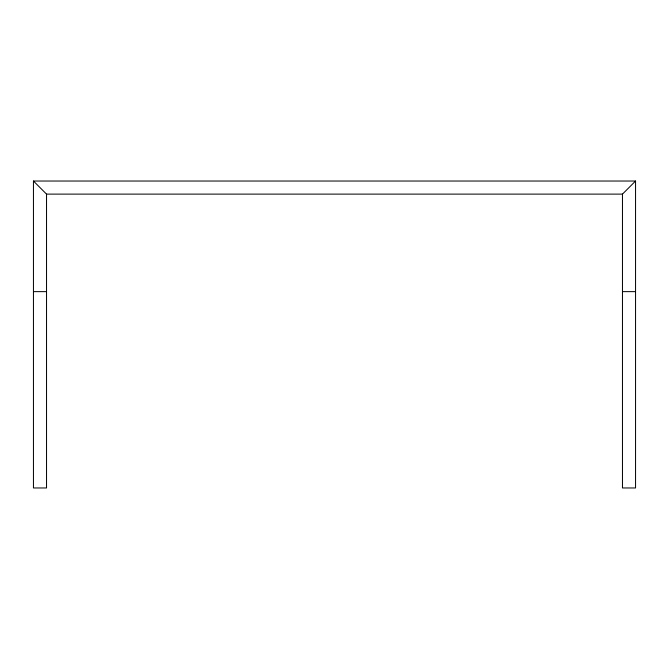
<?xml version="1.0" encoding="UTF-8"?>
<svg xmlns="http://www.w3.org/2000/svg" width="669" height="669" viewBox="0 0 669 669"><rect width="100%" height="100%" fill="white"/><g stroke="black" fill="none" stroke-linecap="round" stroke-linejoin="round"><path stroke-width="1" d="M622.463 194.119L635.55 181.031L635.55 487.969L622.463 487.969L622.463 194.119L46.537 194.119L33.45 181.031L33.45 487.969L46.537 487.969L46.537 194.119M33.45 181.031L635.55 181.031M33.45 291.634L46.537 291.634M622.463 291.634L635.55 291.634"/></g></svg>
